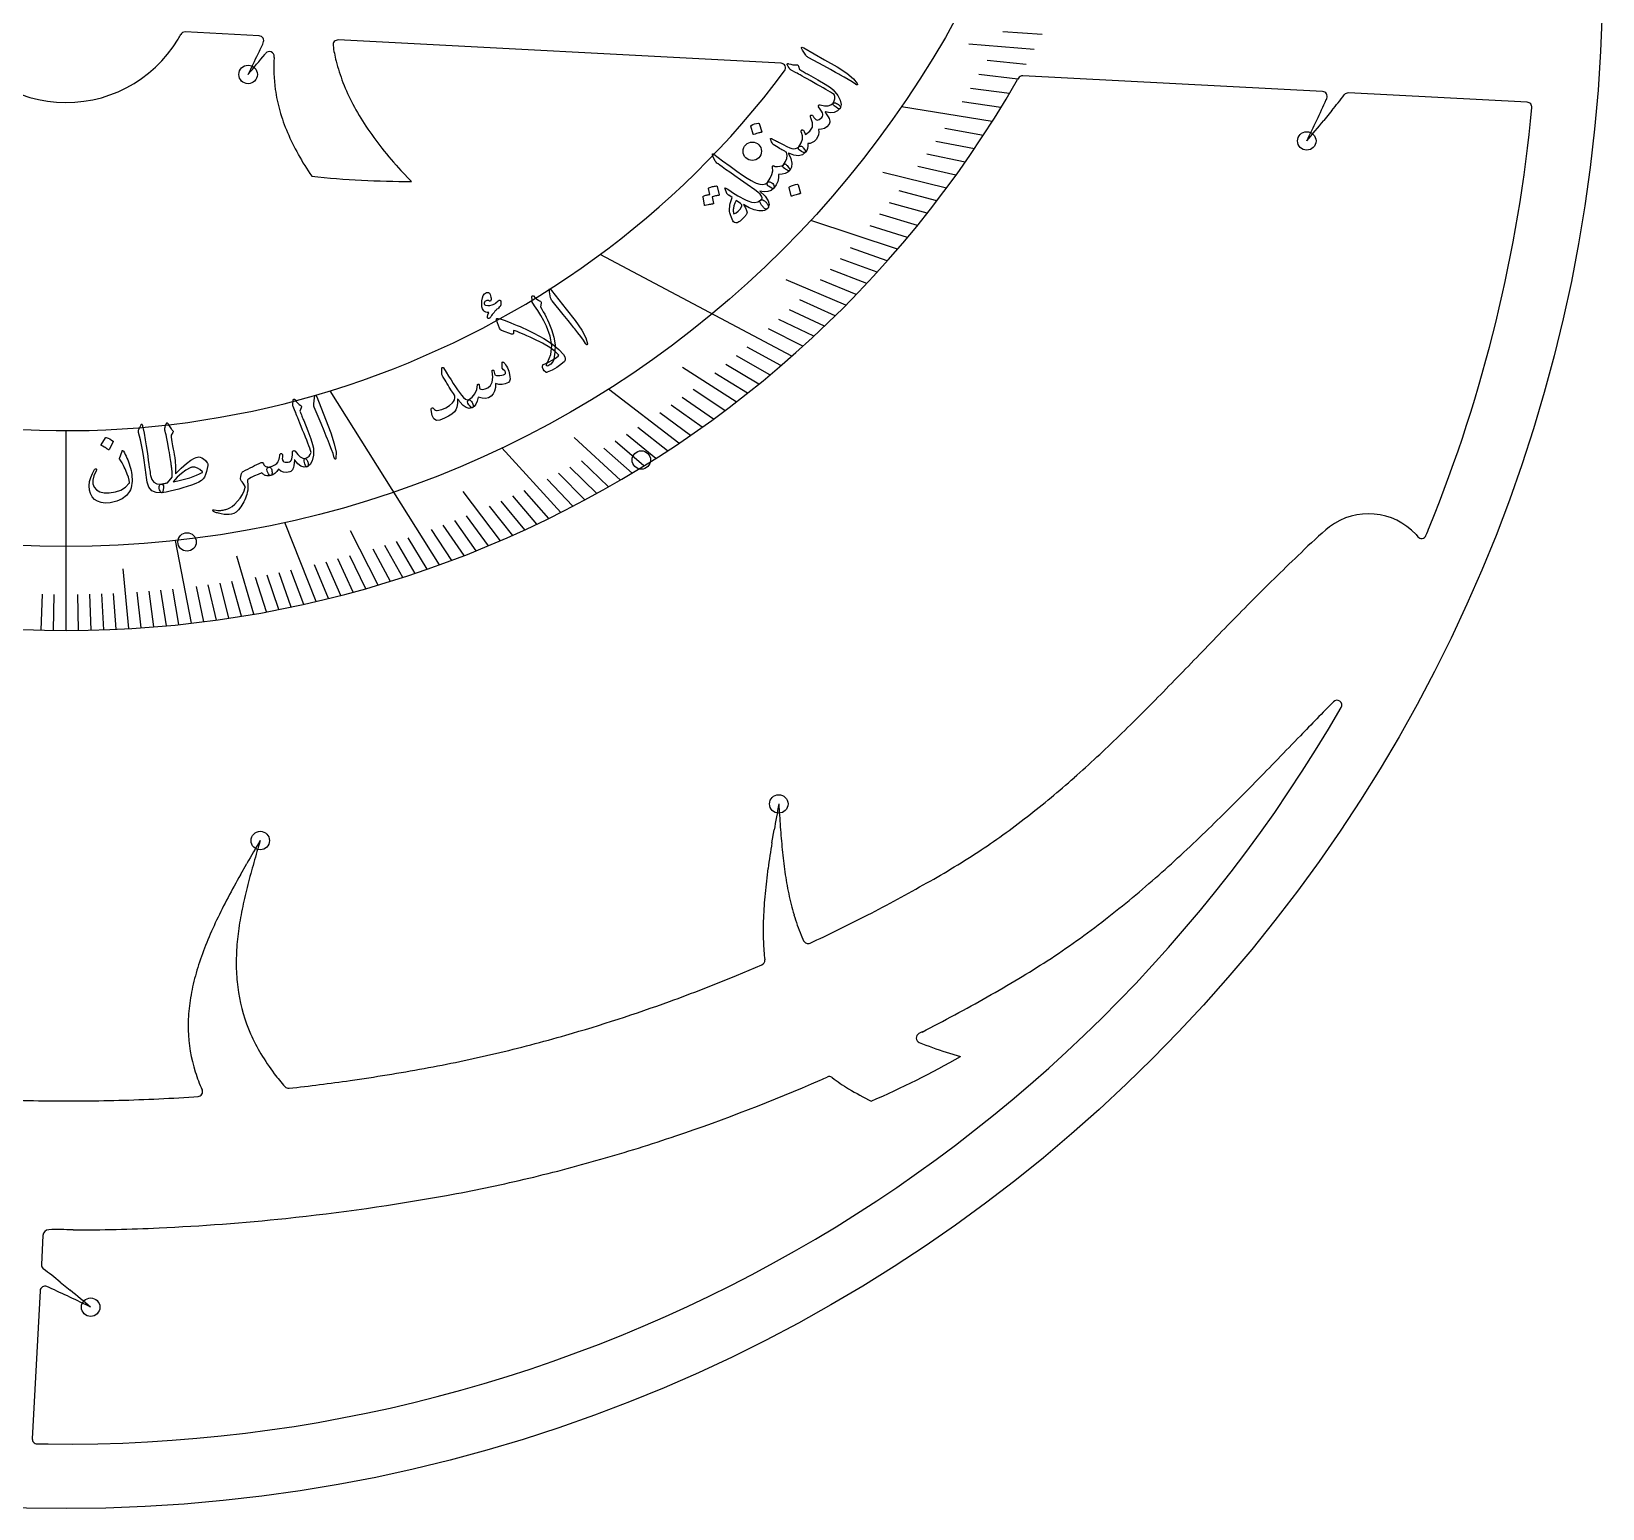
# Model space of a CAD drawing. Header units: millimetres. Extents: x -79 to 79, y -79 to 79.
# Drawn here: x -1.8 to 79.2, y -79.2 to -3.1 of the extents above; entities that cross this region are included whole.
import ezdxf

# ---------------------------------------------------------------- set-up
doc = ezdxf.new("R2010")
doc.units = ezdxf.units.MM
for name, color, linetype in [('CUT_INNER', 6, 'Continuous'), ('CUT_OUTER', 1, 'Continuous'), ('ENGRAVE', 7, 'Continuous'), ('ENGRAVE_FINE', 8, 'Continuous'), ('TEXT', 5, 'Continuous')]:
    doc.layers.add(name, color=color, linetype=linetype)

msp = doc.modelspace()

# ---------------------------------------------------------------- linework, layer by layer
at = {"layer": 'CUT_INNER'}
for points in [[(9.95, -3.295), (6.141, -3.095)], [(36.851, -4.704), (14.021, -3.508)], [(10.286, -4.196), (10.252, -4.237)], [(10.725, -4.412), (10.728, -4.38)], [(49.086, -5.483), (49.047, -5.551)], [(64.769, -6.168), (49.316, -5.358)], [(75.318, -6.72), (66.097, -6.237)], [(65.249, -7.139), (64.823, -7.662)], [(64.961, -6.574), (64.986, -6.516)], [(17.258, -10.231), (17.795, -10.799), (17.799, -10.803)], [(69.583, -29.004), (69.674, -29.112)], [(36.383, -44.887), (36.496, -44.222)], [(8.988, -46.534), (9.322, -45.947)], [(37.886, -49.639), (38.016, -49.932)], [(34.564, -51.725), (35.862, -51.175)], [(44.119, -54.637), (43.959, -54.718)], [(45.357, -55.674), (46.104, -55.904), (46.109, -55.906)], [(6.589, -57.976), (6.804, -57.96)], [(-1.194, -65.121), (-1.195, -65.133), (-1.273, -66.627)], [(-1.344, -67.977), (-1.744, -75.599)], [(-0.872, -67.813), (-0.995, -67.76)], [(-0.308, -67.524), (0.216, -67.951)]]:
    msp.add_lwpolyline(points, dxfattribs=at)
for centre, radius, start, end in [((0, 0), 6.732, 202.59988, 329.05), ((0.965, -0.563), 5.614, 328.90949, 331.70854), ((6.128, -3.345), 0.25, 87, 151.17187), ((-12.405, 6.557), 24.769, 334.21238, 335.67037), ((9.937, -3.544), 0.25, 335.6489, 87), ((14.008, -3.757), 0.25, 87, 188.50692), ((20.133, -2.952), 6.428, 187.52806, 194.77227), ((-122.595, 58.964), 146.787, 334.04271, 334.5048), ((-134.732, 115.077), 187.767, 320.13214, 320.54736), ((10.48, -4.353), 0.25, 353.94661, 140.82427), ((18.444, -4.967), 7.739, 175.88672, 188.08694), ((23.027, -2.297), 9.394, 194.13919, 201.26108), ((36.838, -4.954), 0.25, 323.26172, 87), ((0, 22.632), 56.568, 257.2647, 330.11812), ((0, 22.631), 46.271, 255.40965, 323.17375), ((49.303, -5.607), 0.25, 87, 150.29297), ((19.032, -4.88), 8.333, 188.1106, 195.89565), ((24.334, -1.784), 10.798, 201.28115, 207.81595), ((64.756, -6.417), 0.25, 336.66572, 87), ((35.819, 16.784), 37.927, 320.89291, 322.4446), ((66.084, -6.487), 0.25, 87, 142.17785), ((20.258, -4.527), 9.61, 195.91936, 202.97511), ((26.339, -0.724), 13.066, 207.82345, 213.57814), ((24.39, 11.462), 44.399, 334.51245, 336.03151), ((0.002, -0.001), 75.874, 337.852, 354.71189), ((75.305, -6.97), 0.25, 354.55078, 87), ((29.115, 1.118), 16.397, 213.57605, 218.48705), ((-68.025, 55.539), 146.787, 334.04271, 334.5048), ((-80.161, 111.652), 187.767, 320.13214, 320.54736), ((22.206, -3.699), 11.726, 202.98319, 209.09484), ((24.888, -2.211), 14.793, 209.08262, 214.23937), ((32.784, 4.031), 21.082, 218.47963, 222.57209), ((17.94, 41.061), 51.865, 264.15578, 269.84426), ((67.133, -31.249), 3.323, 42.5071, 127.14425), ((77.972, -44.225), 20.227, 129.42176, 135.04422), ((69.866, -28.952), 0.25, 219.87984, 337.32422), ((31.958, -13.122), 41.33, 337.3351, 337.99908), ((135.592, -105.999), 104.692, 133.40127, 135.28196), ((242.122, -211.469), 254.601, 135.28454, 136.0415), ((-303.693, 314.839), 503.63, 315.66927, 316.04283), ((-31.99, 49.409), 123.794, 314.17911, 315.66967), ((0, -0.001), 75.876, 269.29724, 330.02037), ((199.004, -169.626), 187.871, 135.35867, 136.10522), ((65.508, -37.79), 0.25, 329.94141, 135.48166), ((5.371, 10.964), 70.185, 311.58986, 314.17775), ((-298.723, 310.019), 503.353, 315.66289, 316.04293), ((19.13, -4.532), 49.463, 307.94954, 311.5845), ((-31.416, 48.834), 129.628, 314.15337, 315.66076), ((221.444, -76.632), 187.767, 169.64522, 170.06045), ((183.24, -33.778), 146.787, 183.55579, 184.01789), ((25.406, -12.566), 39.268, 303.35938, 307.93767), ((81.104, -40.947), 44.399, 184.02553, 185.54459), ((5.65, 10.663), 76.422, 311.53217, 314.14941), ((172.053, -139.62), 187.767, 149.65878, 150.074), ((150.797, -86.289), 146.787, 163.56935, 164.03144), ((85.011, -53.005), 49.301, 170.52301, 172.07644), ((62.72, -42.733), 25.929, 185.54069, 188.10742), ((52.362, -58.116), 44.399, 164.03909, 165.55815), ((20.363, -4.273), 48.969, 299.11012, 302.95216), ((51.913, -70.783), 49.301, 150.53657, 152.08999), ((67.032, -50.506), 31.15, 172.06984, 174.47158), ((54.787, -43.864), 17.916, 188.10378, 191.75372), ((19.296, -4.733), 55.849, 307.85608, 311.52482), ((35.871, -62.29), 31.15, 152.0834, 154.48513), ((34.475, -53.511), 25.929, 165.55425, 168.12098), ((57.721, -49.608), 21.795, 174.46331, 177.79129), ((50.49, -44.758), 13.526, 191.75346, 196.49784), ((2.944, 25.918), 83.822, 297.09816, 299.47358), ((26.633, -51.863), 17.916, 168.11733, 171.76728), ((27.427, -58.264), 21.795, 154.47686, 157.80484), ((22.289, -51.234), 13.526, 171.76702, 176.5114), ((52.055, -49.392), 16.125, 177.78313, 182.12143), ((47.993, -45.496), 10.923, 196.50516, 202.28821), ((6.82, 18.066), 75.067, 294.83785, 297.19404), ((25.488, -12.683), 45.772, 303.23772, 307.84344), ((22.177, -56.124), 16.125, 157.79669, 162.13498), ((45.846, -49.683), 9.91, 181.76681, 187.15625), ((38.245, -49.831), 0.25, 203.92684, 295.33392), ((19.691, -51.075), 10.923, 176.51871, 182.30177), ((35.765, -50.945), 0.25, 292.95901, 6.20009), ((14.577, 5.011), 66.553, 301.24997, 302.74517), ((18.679, -54.997), 12.45, 162.13035, 167.5395), ((18.19, -51.132), 9.421, 182.32028, 188.97306), ((1.543, 28.522), 86.776, 289.91875, 292.36657), ((16.338, -54.48), 10.053, 167.54352, 174.0118), ((17.462, -51.245), 8.685, 188.98462, 203.65162), ((20.006, -3.634), 56.347, 299.18565, 301.09116), ((14.873, -54.323), 8.58, 174.02969, 181.41328), ((2.665, 25.388), 83.447, 286.06904, 289.92737), ((2.946, 25.912), 90.463, 297.07379, 299.49325), ((14.059, -54.344), 7.765, 181.40502, 197.59994), ((18.111, -50.958), 9.394, 203.66583, 210.78772), ((4.271, 19.887), 77.716, 283.28389, 286.05371), ((44.07, -54.941), 0.25, 116.51414, 248.98607), ((19.316, -50.236), 10.798, 210.80779, 217.34259), ((5.46, 14.841), 72.531, 280.3212, 283.28562), ((51.659, -36.148), 20.517, 248.02281, 252.11382), ((0.112, 44.518), 102.687, 278.13457, 280.29059), ((20.682, -10.701), 51.865, 293.66886, 299.35734), ((13.604, -54.521), 7.278, 197.35765, 205.12289), ((17.796, -51.524), 8.81, 216.67924, 222.28542), ((11.465, -57.285), 0.25, 221.61868, 276.52664), ((2.478, 26.435), 84.451, 276.12854, 278.2813), ((1.6, 28.402), 93.289, 288.647, 293.5491), ((31.326, -39.72), 18.964, 293.44777, 294.64284), ((39.336, -57.185), 0.25, 54.02081, 114.1509), ((45.385, -49.19), 9.776, 232.85886, 238.9139), ((-0.048, 24.719), 82.909, 266.03994, 268.87078), ((0.157, 34.535), 92.727, 268.86392, 271.42087), ((-0.027, 42.368), 100.563, 271.41492, 273.77242), ((6.785, -57.711), 0.25, 274.32304, 23.48709), ((48.046, -44.935), 14.793, 238.5957, 243.75245), ((3.034, 24.205), 88.854, 286.01969, 288.63594), ((4.286, 19.832), 84.305, 283.24866, 286.02257), ((5.455, 14.861), 79.199, 280.29837, 283.24936), ((-0.257, 46.808), 111.652, 275.95526, 280.25146), ((0.101, 38.688), 103.527, 270.1425, 272.5949), ((-0.219, 45.837), 110.683, 272.59287, 275.98809), ((-0.878, -65.144), 0.317, 92.82486, 175.88089), ((-0.408, -82.222), 17.401, 87.47772, 91.60107), ((-1.024, -66.641), 0.25, 177, 232.17785), ((-26.073, -99.262), 40.88, 50.92954, 52.48193), ((-1.094, -67.99), 0.25, 66.66572, 177), ((-18.909, -108.384), 44.399, 64.51245, 66.03151), ((-119.099, -212.935), 187.767, 50.13214, 50.54736), ((-62.986, -200.798), 146.787, 64.04271, 64.5048), ((-1.494, -75.612), 0.25, 177, 268.76953), ((-0.448, -29.24), 46.633, 268.70862, 269.40769)]:
    msp.add_arc(centre, radius, start, end, dxfattribs=at)
at = {"layer": 'CUT_OUTER'}
msp.add_circle((0, 0), 79.2, dxfattribs=at)
at = {"layer": 'ENGRAVE'}
for points in [[(47.739, -7.715), (43.056, -6.958)], [(42.853, -14.295), (38.388, -12.805)], [(37.413, -19.797), (27.524, -14.564)], [(19.252, -30.56), (13.604, -21.595)], [(31.59, -24.294), (27.959, -21.501)], [(0, -33.936), (0, -23.64)], [(25.507, -27.859), (22.464, -24.536)], [(12.887, -32.449), (11.271, -28.381)], [(6.458, -33.566), (5.638, -29.307)]]:
    msp.add_lwpolyline(points, dxfattribs=at)
for centre, radius in [((0, 22.632), 52.244), ((9.383, -5.286), 0.475), ((35.37, -9.242), 0.475), ((63.953, -8.712), 0.475), ((29.651, -25.155), 0.475), ((6.235, -29.379), 0.475), ((36.736, -42.88), 0.475), ((10.006, -44.769), 0.475), ((1.265, -68.82), 0.475)]:
    msp.add_circle(centre, radius, dxfattribs=at)
at = {"layer": 'ENGRAVE_FINE'}
for points in [[(50.313, -3.224), (48.289, -3.095)], [(49.906, -4.002), (46.53, -3.731)], [(49.49, -4.767), (47.472, -4.573)], [(49.065, -5.521), (47.051, -5.295)], [(48.631, -6.264), (46.622, -6.005)], [(48.189, -6.995), (46.186, -6.704)], [(47.282, -8.423), (45.29, -8.068)], [(46.816, -9.12), (44.832, -8.733)], [(46.344, -9.806), (44.367, -9.387)], [(45.378, -11.143), (42.106, -10.34)], [(45.864, -10.48), (43.896, -10.03)], [(44.885, -11.796), (42.936, -11.283)], [(44.386, -12.437), (42.447, -11.893)], [(43.881, -13.067), (41.952, -12.493)], [(43.37, -13.686), (41.452, -13.081)], [(42.331, -14.892), (40.438, -14.226)], [(41.271, -16.055), (39.404, -15.329)], [(41.803, -15.479), (39.923, -14.783)], [(40.191, -17.176), (37.122, -15.865)], [(40.733, -16.621), (38.881, -15.865)], [(39.644, -17.721), (37.821, -16.906)], [(39.092, -18.255), (37.286, -17.411)], [(37.977, -19.293), (36.204, -18.392)], [(38.537, -18.779), (36.747, -17.907)], [(36.846, -20.29), (35.109, -19.334)], [(35.7, -21.248), (34.001, -20.236)], [(36.275, -20.774), (34.556, -19.79)], [(34.541, -22.166), (31.77, -20.388)], [(35.123, -21.712), (33.442, -20.673)], [(33.957, -22.611), (32.317, -21.519)], [(32.779, -23.471), (31.183, -22.328)], [(33.37, -23.046), (31.751, -21.928)], [(30.992, -24.691), (29.463, -23.473)], [(32.186, -23.887), (30.611, -22.718)], [(28.575, -26.188), (26.185, -23.998)], [(29.788, -25.458), (28.307, -24.192)], [(30.391, -25.079), (28.886, -23.837)], [(29.183, -25.828), (27.726, -24.538)], [(26.74, -27.217), (25.385, -25.838)], [(27.354, -26.883), (25.972, -25.526)], [(27.965, -26.54), (26.558, -25.205)], [(24.888, -28.167), (23.614, -26.725)], [(26.124, -27.543), (24.796, -26.142)], [(22.396, -29.314), (20.46, -26.779)], [(23.645, -28.757), (22.427, -27.276)], [(24.267, -28.466), (23.021, -27.004)], [(21.142, -29.837), (20.04, -28.281)], [(21.77, -29.579), (20.638, -28.041)], [(23.021, -29.04), (21.831, -27.539)], [(16.08, -31.603), (14.654, -28.801)], [(19.883, -30.327), (18.84, -28.737)], [(20.513, -30.086), (19.441, -28.513)], [(16.716, -31.41), (15.829, -29.743)], [(17.351, -31.209), (16.433, -29.557)], [(17.986, -31.001), (17.036, -29.363)], [(18.619, -30.784), (17.638, -29.162)], [(3.231, -33.844), (2.937, -30.767)], [(9.678, -33.102), (8.805, -30.117)], [(13.527, -32.295), (12.802, -30.564)], [(14.166, -32.134), (13.408, -30.415)], [(14.805, -31.965), (14.014, -30.258)], [(15.443, -31.788), (14.62, -30.094)], [(8.391, -33.31), (7.936, -31.504)], [(9.035, -33.21), (8.546, -31.412)], [(10.321, -32.987), (9.763, -31.205)], [(10.963, -32.864), (10.372, -31.091)], [(11.605, -32.733), (10.98, -30.97)], [(12.246, -32.595), (11.588, -30.842)], [(-1.292, -33.921), (-1.222, -32.069)], [(-0.646, -33.932), (-0.611, -32.08)], [(0.646, -33.932), (0.611, -32.08)], [(1.292, -33.921), (1.222, -32.069)], [(1.939, -33.903), (1.833, -32.052)], [(2.585, -33.877), (2.444, -32.028)], [(3.877, -33.803), (3.665, -31.96)], [(4.522, -33.755), (4.276, -31.916)], [(5.168, -33.7), (4.886, -31.864)], [(5.813, -33.637), (5.497, -31.806)], [(7.103, -33.489), (6.717, -31.669)], [(7.747, -33.403), (7.327, -31.59)]]:
    msp.add_lwpolyline(points, dxfattribs=at)
at = {"layer": 'TEXT'}
for points in [[(37.957, -4.027), (37.907, -3.937), (37.902, -3.889), (37.94, -3.882), (38.022, -3.916), (39.087, -4.524), (39.74, -4.895), (40.241, -5.224), (40.588, -5.51), (40.779, -5.755), (40.789, -5.782), (40.792, -5.802), (40.786, -5.814), (40.772, -5.818), (40.755, -5.817), (40.735, -5.811), (40.714, -5.801), (40.691, -5.786), (40.514, -5.662), (40.32, -5.54), (40.111, -5.417), (39.884, -5.296), (39.826, -5.263), (39.667, -5.176), (39.409, -5.034), (39.05, -4.837), (38.252, -4.404), (38.212, -4.378), (38.177, -4.351), (38.148, -4.321), (38.125, -4.29)], [(37.31, -5.009), (37.264, -4.935), (37.226, -4.877), (37.199, -4.834), (37.18, -4.807), (37.169, -4.789), (37.164, -4.772), (37.165, -4.757), (37.172, -4.743), (37.185, -4.731), (37.201, -4.724), (37.22, -4.724), (37.243, -4.73), (37.352, -4.762), (37.458, -4.781), (37.559, -4.787), (37.657, -4.781), (37.686, -4.781), (37.711, -4.793), (37.731, -4.816), (37.746, -4.852), (37.809, -5.028), (37.869, -5.063), (37.928, -5.097), (37.986, -5.131), (38.044, -5.163), (38.1, -5.195), (38.155, -5.227), (38.209, -5.257), (38.262, -5.287), (38.753, -5.562), (39.131, -5.785), (39.395, -5.958), (39.545, -6.081), (39.772, -6.364), (39.908, -6.616), (39.952, -6.839), (39.903, -7.032), (39.9, -7.036), (39.897, -7.04), (39.894, -7.044), (39.891, -7.048), (39.851, -7.055), (39.788, -7.032), (39.702, -6.979), (39.594, -6.896), (39.557, -6.862), (39.536, -6.829), (39.531, -6.796), (39.544, -6.764), (39.599, -6.646), (39.626, -6.534), (39.622, -6.426), (39.59, -6.324), (39.503, -6.266), (39.403, -6.202), (39.289, -6.132), (39.161, -6.057), (39.021, -5.976), (38.869, -5.889), (38.705, -5.797), (38.528, -5.699), (38.356, -5.601), (38.201, -5.514), (38.063, -5.436), (37.942, -5.369), (37.839, -5.312), (37.753, -5.264), (37.685, -5.226), (37.636, -5.197), (37.379, -5.066), (37.356, -5.051), (37.336, -5.036), (37.321, -5.022), (37.31, -5.009)], [(37.906, -8.284), (37.894, -8.254), (37.888, -8.228), (37.888, -8.204), (37.892, -8.182), (37.901, -8.165), (37.914, -8.152), (37.932, -8.145), (37.955, -8.144), (37.979, -8.149), (38.002, -8.164), (38.022, -8.187), (38.041, -8.22), (38.048, -8.239), (38.057, -8.258), (38.066, -8.277), (38.075, -8.296), (38.085, -8.316), (38.094, -8.336), (38.102, -8.357), (38.11, -8.379), (38.342, -8.206), (38.466, -8.003), (38.48, -7.774), (38.385, -7.517), (38.373, -7.488), (38.366, -7.463), (38.364, -7.44), (38.366, -7.42), (38.375, -7.402), (38.387, -7.389), (38.404, -7.381), (38.425, -7.377), (38.447, -7.38), (38.468, -7.391), (38.488, -7.409), (38.506, -7.435), (38.549, -7.5), (38.587, -7.552), (38.622, -7.589), (38.652, -7.612), (38.706, -7.632), (38.763, -7.63), (38.824, -7.607), (38.888, -7.561), (38.947, -7.502), (38.986, -7.443), (39.007, -7.383), (39.008, -7.324), (38.989, -7.255), (38.945, -7.171), (38.877, -7.069), (38.785, -6.951), (38.775, -6.936), (38.772, -6.919), (38.777, -6.9), (38.79, -6.88), (38.807, -6.861), (38.825, -6.85), (38.844, -6.846), (38.864, -6.848), (39.086, -6.894), (39.273, -6.894), (39.427, -6.85), (39.547, -6.76), (39.574, -6.744), (39.611, -6.74), (39.656, -6.751), (39.71, -6.774), (39.765, -6.804), (39.812, -6.836), (39.849, -6.87), (39.879, -6.906), (39.902, -6.944), (39.915, -6.977), (39.916, -7.005), (39.906, -7.027), (39.766, -7.165), (39.592, -7.242), (39.386, -7.259), (39.148, -7.215), (39.136, -7.213), (39.129, -7.215), (39.128, -7.223), (39.133, -7.235), (39.217, -7.358), (39.282, -7.464), (39.329, -7.552), (39.356, -7.623), (39.367, -7.685), (39.366, -7.744), (39.352, -7.798), (39.326, -7.849), (39.214, -7.976), (39.086, -8.063), (38.942, -8.108), (38.784, -8.113), (38.798, -8.257), (38.781, -8.393), (38.735, -8.519), (38.659, -8.636), (38.566, -8.732), (38.464, -8.799), (38.354, -8.838), (38.236, -8.847), (38.238, -8.978), (38.219, -9.097), (38.178, -9.202), (38.117, -9.294), (38.073, -9.314), (38.003, -9.3), (37.908, -9.252), (37.787, -9.169), (37.756, -9.136), (37.744, -9.098), (37.749, -9.055), (37.773, -9.007), (37.891, -8.81), (37.953, -8.623), (37.957, -8.448), (37.906, -8.284)], [(35.289, -7.952), (35.288, -7.943), (35.29, -7.934), (35.297, -7.925), (35.306, -7.916), (35.396, -7.872), (35.49, -7.837), (35.586, -7.811), (35.686, -7.795), (35.698, -7.796), (35.708, -7.8), (35.715, -7.807), (35.719, -7.817), (35.86, -8.236), (35.861, -8.248), (35.855, -8.257), (35.843, -8.264), (35.824, -8.269), (35.808, -8.273), (35.783, -8.279), (35.748, -8.288), (35.705, -8.3), (35.653, -8.315), (35.591, -8.333), (35.519, -8.355), (35.438, -8.38), (35.426, -8.382), (35.417, -8.381), (35.411, -8.376), (35.409, -8.367)], [(36.443, -8.894), (36.427, -8.878), (36.409, -8.851), (36.389, -8.812), (36.366, -8.762), (36.346, -8.712), (36.331, -8.672), (36.319, -8.64), (36.312, -8.618), (36.315, -8.591), (36.33, -8.579), (36.356, -8.582), (36.395, -8.599), (36.419, -8.613), (36.449, -8.629), (36.483, -8.647), (36.523, -8.667), (36.567, -8.69), (36.615, -8.716), (36.667, -8.745), (36.722, -8.776), (36.958, -8.901), (37.15, -8.996), (37.298, -9.062), (37.401, -9.1), (37.507, -9.115), (37.605, -9.105), (37.693, -9.068), (37.773, -9.007), (37.796, -8.989), (37.821, -8.977), (37.848, -8.973), (37.877, -8.975), (37.91, -8.985), (37.942, -9.003), (37.971, -9.029), (37.998, -9.063), (38.064, -9.148), (38.105, -9.215), (38.123, -9.264), (38.117, -9.294), (37.954, -9.421), (37.755, -9.471), (37.518, -9.445), (37.246, -9.343), (37.236, -9.34), (37.23, -9.341), (37.229, -9.345), (37.233, -9.351), (37.354, -9.615), (37.407, -9.851), (37.392, -10.057), (37.31, -10.234), (37.294, -10.249), (37.275, -10.255), (37.25, -10.254), (37.221, -10.244), (37.184, -10.225), (37.139, -10.2), (37.085, -10.168), (37.023, -10.13), (36.969, -10.085), (36.943, -10.038), (36.944, -9.989), (36.974, -9.938), (37.083, -9.776), (37.145, -9.615), (37.16, -9.455), (37.13, -9.296), (37.118, -9.284), (37.09, -9.265), (37.044, -9.24), (36.981, -9.208), (36.943, -9.188), (36.896, -9.162), (36.84, -9.131), (36.777, -9.094), (36.706, -9.051), (36.626, -9.004), (36.539, -8.951), (36.443, -8.894)], [(35.829, -11.993), (35.785, -11.915), (35.762, -11.851), (35.762, -11.801), (35.785, -11.767), (35.826, -11.729), (35.855, -11.695), (35.871, -11.664), (35.875, -11.636), (35.847, -11.554), (35.774, -11.459), (35.657, -11.352), (35.496, -11.232), (35.109, -10.964), (34.766, -10.723), (34.466, -10.512), (34.209, -10.329), (33.994, -10.176), (33.822, -10.052), (33.691, -9.958), (33.603, -9.895), (33.547, -9.85), (33.502, -9.811), (33.47, -9.776), (33.449, -9.746), (33.335, -9.491), (33.32, -9.421), (33.324, -9.382), (33.347, -9.375), (33.389, -9.399), (33.83, -9.728), (34.223, -10.016), (34.568, -10.262), (34.865, -10.468), (35.114, -10.633), (35.313, -10.758), (35.464, -10.844), (35.565, -10.891), (35.756, -10.943), (35.918, -10.953), (36.05, -10.92), (36.154, -10.845), (36.187, -10.822), (36.228, -10.814), (36.278, -10.823), (36.335, -10.847), (36.382, -10.877), (36.422, -10.912), (36.456, -10.955), (36.482, -11.004), (36.498, -11.051), (36.504, -11.091), (36.499, -11.124), (36.483, -11.149), (36.342, -11.262), (36.175, -11.323), (35.981, -11.333), (35.763, -11.292), (36.026, -11.558), (36.186, -11.79), (36.243, -11.987), (36.197, -12.149), (36.174, -12.18), (36.15, -12.203), (36.124, -12.217), (36.098, -12.224), (36.065, -12.223), (36.032, -12.212), (35.997, -12.19), (35.962, -12.157), (35.944, -12.136), (35.926, -12.115), (35.909, -12.095), (35.892, -12.075), (35.875, -12.055), (35.859, -12.034), (35.844, -12.014), (35.829, -11.993)], [(36.974, -9.938), (37.009, -9.916), (37.039, -9.903), (37.062, -9.898), (37.078, -9.902), (37.097, -9.914), (37.118, -9.931), (37.142, -9.953), (37.168, -9.981), (37.245, -10.075), (37.294, -10.148), (37.316, -10.201), (37.31, -10.234), (37.205, -10.324), (37.071, -10.389), (36.91, -10.428), (36.719, -10.44), (36.723, -10.618), (36.684, -10.797), (36.603, -10.975), (36.48, -11.153), (36.461, -11.167), (36.438, -11.171), (36.411, -11.166), (36.38, -11.151), (36.199, -11.038), (36.179, -11.025), (36.162, -11.007), (36.148, -10.982), (36.136, -10.952), (36.131, -10.925), (36.132, -10.898), (36.138, -10.873), (36.151, -10.849), (36.295, -10.636), (36.386, -10.437), (36.424, -10.251), (36.408, -10.079), (36.404, -10.057), (36.406, -10.037), (36.413, -10.018), (36.425, -10), (36.44, -9.987), (36.456, -9.982), (36.472, -9.986), (36.488, -9.996), (36.503, -10.008), (36.516, -10.018), (36.528, -10.025), (36.539, -10.029), (36.671, -10.033), (36.787, -10.019), (36.888, -9.987), (36.974, -9.938)], [(33.115, -11.163), (33.115, -11.155), (33.118, -11.146), (33.125, -11.138), (33.135, -11.129), (33.182, -11.109), (33.229, -11.091), (33.276, -11.075), (33.324, -11.062), (33.372, -11.051), (33.422, -11.043), (33.472, -11.037), (33.523, -11.033), (33.536, -11.035), (33.546, -11.04), (33.554, -11.049), (33.559, -11.061), (33.659, -11.495), (33.658, -11.503), (33.651, -11.509), (33.639, -11.515), (33.62, -11.519), (33.606, -11.52), (33.585, -11.523), (33.557, -11.528), (33.521, -11.536), (33.478, -11.546), (33.426, -11.558), (33.367, -11.572), (33.3, -11.589), (33.371, -11.929), (33.371, -11.942), (33.364, -11.951), (33.351, -11.957), (33.332, -11.96), (33.315, -11.962), (33.289, -11.966), (33.254, -11.973), (33.209, -11.981), (33.155, -11.991), (33.091, -12.004), (33.017, -12.02), (32.933, -12.038), (32.922, -12.038), (32.915, -12.035), (32.91, -12.029), (32.909, -12.02), (32.83, -11.592), (32.83, -11.583), (32.834, -11.575), (32.84, -11.566), (32.851, -11.558), (32.89, -11.54), (32.929, -11.524), (32.969, -11.51), (33.009, -11.499), (33.05, -11.49), (33.091, -11.483), (33.133, -11.477), (33.175, -11.474)], [(35.136, -11.798), (35.326, -11.863), (35.497, -11.879), (35.65, -11.847), (35.785, -11.767), (35.823, -11.746), (35.867, -11.742), (35.917, -11.755), (35.973, -11.786), (36, -11.805), (36.026, -11.826), (36.052, -11.848), (36.077, -11.871), (36.102, -11.896), (36.124, -11.923), (36.145, -11.952), (36.164, -11.983), (36.192, -12.036), (36.208, -12.081), (36.211, -12.118), (36.201, -12.146), (36.142, -12.207), (36.074, -12.256), (35.997, -12.292), (35.912, -12.315), (35.706, -12.318), (35.471, -12.265), (35.21, -12.158), (34.921, -11.995), (35.021, -12.163), (35.08, -12.302), (35.098, -12.411), (35.075, -12.49), (35.052, -12.523), (35.026, -12.556), (34.999, -12.589), (34.968, -12.624), (34.935, -12.659), (34.899, -12.696), (34.861, -12.733), (34.819, -12.772), (34.739, -12.84), (34.674, -12.889), (34.624, -12.918), (34.588, -12.928), (34.514, -12.926), (34.453, -12.91), (34.406, -12.878), (34.374, -12.83), (34.297, -12.659), (34.241, -12.522), (34.207, -12.419), (34.195, -12.351), (34.193, -12.273), (34.196, -12.192), (34.205, -12.108), (34.219, -12.02), (34.238, -11.929), (34.262, -11.834), (34.291, -11.736), (34.325, -11.634), (34.163, -11.514), (34.144, -11.499), (34.127, -11.484), (34.111, -11.471), (34.097, -11.459), (34.086, -11.448), (34.076, -11.437), (34.069, -11.426), (34.064, -11.415), (33.968, -11.181), (33.959, -11.145), (33.975, -11.131), (34.014, -11.14), (34.076, -11.171), (34.217, -11.271), (34.356, -11.365), (34.493, -11.452), (34.628, -11.533), (34.76, -11.608), (34.888, -11.677), (35.014, -11.74), (35.136, -11.798)], [(37.274, -11.112), (37.273, -11.103), (37.277, -11.094), (37.284, -11.085), (37.294, -11.075), (37.39, -11.027), (37.489, -10.989), (37.59, -10.961), (37.694, -10.943), (37.706, -10.944), (37.716, -10.948), (37.723, -10.955), (37.727, -10.966), (37.847, -11.399), (37.847, -11.412), (37.841, -11.422), (37.828, -11.43), (37.808, -11.435), (37.791, -11.439), (37.764, -11.446), (37.729, -11.456), (37.683, -11.469), (37.628, -11.485), (37.563, -11.505), (37.488, -11.529), (37.402, -11.556), (37.389, -11.559), (37.38, -11.557), (37.375, -11.553), (37.373, -11.544)], [(34.543, -11.782), (34.526, -11.814), (34.508, -11.848), (34.49, -11.885), (34.473, -11.922), (34.456, -11.963), (34.441, -12.005), (34.427, -12.051), (34.416, -12.099), (34.405, -12.146), (34.397, -12.193), (34.392, -12.239), (34.389, -12.286), (34.391, -12.331), (34.396, -12.376), (34.404, -12.419), (34.416, -12.462), (34.533, -12.419), (34.642, -12.339), (34.74, -12.224), (34.829, -12.073), (34.834, -12.042), (34.826, -12.007), (34.804, -11.97), (34.769, -11.929)], [(22.377, -17.244), (22.33, -17.285), (22.286, -17.322), (22.246, -17.357), (22.209, -17.389), (22.176, -17.419), (22.148, -17.446), (22.123, -17.471), (22.104, -17.493), (22.084, -17.517), (22.061, -17.546), (22.033, -17.58), (22.002, -17.62), (21.967, -17.665), (21.929, -17.716), (21.887, -17.772), (21.841, -17.835), (21.821, -17.857), (21.8, -17.869), (21.777, -17.869), (21.753, -17.86), (21.722, -17.821), (21.719, -17.758), (21.744, -17.67), (21.798, -17.558), (21.708, -17.554), (21.633, -17.537), (21.572, -17.508), (21.527, -17.467), (21.471, -17.372), (21.437, -17.256), (21.424, -17.118), (21.431, -16.958), (21.458, -16.803), (21.506, -16.681), (21.573, -16.59), (21.662, -16.531), (21.721, -16.516), (21.773, -16.526), (21.817, -16.56), (21.852, -16.619), (21.879, -16.689), (21.897, -16.756), (21.906, -16.822), (21.906, -16.886), (21.897, -16.935), (21.88, -16.964), (21.855, -16.972), (21.821, -16.961), (21.777, -16.939), (21.735, -16.93), (21.694, -16.931), (21.654, -16.944), (21.616, -16.965), (21.587, -16.992), (21.567, -17.026), (21.557, -17.065), (21.556, -17.107), (21.567, -17.139), (21.589, -17.163), (21.623, -17.177), (21.731, -17.196), (21.846, -17.19), (21.97, -17.159), (22.1, -17.102), (22.111, -17.096), (22.122, -17.088), (22.134, -17.078), (22.147, -17.067), (22.161, -17.055), (22.176, -17.042), (22.192, -17.028), (22.209, -17.013), (22.228, -16.997), (22.245, -16.982), (22.261, -16.968), (22.274, -16.957), (22.286, -16.946), (22.296, -16.938), (22.306, -16.93), (22.315, -16.925), (22.332, -16.918), (22.349, -16.916), (22.365, -16.919), (22.38, -16.928), (22.392, -16.938), (22.401, -16.949), (22.408, -16.961), (22.411, -16.973), (22.416, -17.074), (22.412, -17.153), (22.399, -17.21), (22.377, -17.244)], [(25.133, -19.958), (25.098, -20.055), (25.047, -20.139), (24.982, -20.212), (24.901, -20.272), (24.849, -20.299), (24.809, -20.311), (24.78, -20.31), (24.762, -20.295), (24.754, -20.267), (24.759, -20.23), (24.777, -20.185), (24.807, -20.131), (24.984, -19.714), (25.034, -19.262), (24.958, -18.775), (24.757, -18.255), (24.618, -17.982), (24.468, -17.715), (24.308, -17.456), (24.137, -17.204), (24.087, -17.131), (24.052, -17.07), (24.03, -17.023), (24.023, -16.988), (24.02, -16.937), (24.018, -16.891), (24.016, -16.852), (24.014, -16.818), (24.012, -16.79), (24.01, -16.768), (24.01, -16.751), (24.009, -16.739), (24.013, -16.722), (24.018, -16.709), (24.026, -16.699), (24.037, -16.693), (24.052, -16.691), (24.066, -16.692), (24.078, -16.696), (24.087, -16.703), (24.186, -16.797), (24.272, -16.869), (24.344, -16.919), (24.404, -16.948), (24.447, -16.967), (24.475, -16.994), (24.488, -17.029), (24.486, -17.072), (24.448, -17.265), (24.524, -17.385), (24.599, -17.512), (24.672, -17.647), (24.743, -17.788), (24.813, -17.938), (24.882, -18.094), (24.95, -18.258), (25.017, -18.429), (25.141, -18.833), (25.202, -19.222), (25.199, -19.597), (25.133, -19.958)], [(24.921, -16.488), (24.91, -16.386), (24.923, -16.339), (24.961, -16.347), (25.023, -16.411), (25.776, -17.378), (26.239, -17.971), (26.576, -18.465), (26.788, -18.862), (26.871, -19.162), (26.87, -19.191), (26.864, -19.21), (26.855, -19.219), (26.84, -19.217), (26.825, -19.209), (26.809, -19.197), (26.793, -19.179), (26.777, -19.156), (26.661, -18.975), (26.529, -18.788), (26.382, -18.595), (26.219, -18.396), (26.178, -18.343), (26.064, -18.202), (25.88, -17.972), (25.623, -17.653), (25.05, -16.949), (25.023, -16.91), (25.001, -16.871), (24.985, -16.833), (24.976, -16.795)], [(24.603, -20.232), (24.761, -20.158), (24.902, -20.088), (25.026, -20.022), (25.134, -19.96), (25.225, -19.902), (25.301, -19.848), (25.361, -19.799), (25.405, -19.755), (25.213, -19.557), (24.93, -19.351), (24.555, -19.136), (24.093, -18.91), (23.917, -18.829), (23.756, -18.755), (23.607, -18.69), (23.472, -18.631), (23.35, -18.581), (23.242, -18.539), (23.147, -18.506), (23.065, -18.481), (23.065, -18.629), (23.046, -18.658), (23.021, -18.674), (22.991, -18.677), (22.954, -18.668), (22.486, -18.505), (22.438, -18.481), (22.398, -18.449), (22.367, -18.41), (22.343, -18.362), (22.193, -17.95), (22.184, -17.92), (22.182, -17.897), (22.186, -17.879), (22.197, -17.868), (22.274, -17.863), (22.421, -17.897), (22.637, -17.972), (22.925, -18.085), (23.086, -18.151), (23.243, -18.216), (23.397, -18.282), (23.547, -18.348), (23.692, -18.414), (23.834, -18.48), (23.973, -18.546), (24.107, -18.613), (24.632, -18.898), (25.064, -19.177), (25.4, -19.452), (25.64, -19.724), (25.702, -19.833), (25.729, -19.928), (25.723, -20.009), (25.682, -20.077), (25.497, -20.242), (25.289, -20.389), (25.057, -20.518), (24.801, -20.629), (24.777, -20.638), (24.756, -20.642), (24.738, -20.64), (24.722, -20.634), (24.643, -20.561), (24.59, -20.481), (24.564, -20.396), (24.564, -20.306), (24.569, -20.276), (24.577, -20.253), (24.589, -20.239), (24.603, -20.232)], [(22.48, -20.119), (22.486, -20.108), (22.499, -20.104), (22.517, -20.108), (22.542, -20.12), (22.576, -20.146), (22.613, -20.188), (22.653, -20.245), (22.698, -20.32), (22.745, -20.406), (22.785, -20.493), (22.818, -20.582), (22.844, -20.671), (22.877, -20.853), (22.881, -20.995), (22.856, -21.095), (22.802, -21.154), (22.64, -21.227), (22.473, -21.261), (22.302, -21.257), (22.127, -21.215), (22.126, -21.421), (22.09, -21.6), (22.019, -21.75), (21.914, -21.872), (21.781, -21.953), (21.622, -21.987), (21.44, -21.974), (21.233, -21.914), (21.186, -22.117), (21.12, -22.278), (21.036, -22.394), (20.934, -22.467), (20.906, -22.465), (20.868, -22.438), (20.819, -22.385), (20.76, -22.307), (20.713, -22.224), (20.695, -22.155), (20.706, -22.101), (20.746, -22.061), (20.934, -21.916), (21.074, -21.737), (21.166, -21.527), (21.209, -21.285), (21.211, -21.271), (21.215, -21.261), (21.221, -21.253), (21.229, -21.247), (21.241, -21.243), (21.252, -21.242), (21.263, -21.243), (21.274, -21.248), (21.29, -21.27), (21.3, -21.315), (21.304, -21.385), (21.302, -21.478), (21.38, -21.511), (21.478, -21.516), (21.596, -21.491), (21.734, -21.438), (21.882, -21.322), (21.97, -21.139), (21.997, -20.889), (21.963, -20.572), (21.962, -20.555), (21.963, -20.543), (21.967, -20.533), (21.974, -20.527), (21.987, -20.522), (22, -20.52), (22.011, -20.521), (22.023, -20.525), (22.034, -20.533), (22.043, -20.542), (22.05, -20.553), (22.054, -20.564), (22.105, -20.773), (22.18, -20.793), (22.264, -20.802), (22.354, -20.799), (22.453, -20.785), (22.544, -20.762), (22.608, -20.734), (22.645, -20.701), (22.654, -20.664), (22.641, -20.621), (22.608, -20.567), (22.554, -20.503), (22.48, -20.428), (22.472, -20.401), (22.469, -20.34), (22.472, -20.246), (22.48, -20.119)], [(20.746, -22.061), (20.786, -22.061), (20.824, -22.074), (20.859, -22.099), (20.892, -22.136), (20.925, -22.185), (20.951, -22.235), (20.969, -22.285), (20.98, -22.336), (20.983, -22.383), (20.976, -22.421), (20.96, -22.449), (20.934, -22.467), (20.779, -22.494), (20.622, -22.451), (20.462, -22.34), (20.3, -22.161), (20.275, -22.129), (20.253, -22.101), (20.235, -22.077), (20.22, -22.058), (20.208, -22.043), (20.2, -22.032), (20.195, -22.026), (20.193, -22.023), (20.18, -22.013), (20.172, -22.013), (20.168, -22.022), (20.168, -22.04), (20.169, -22.25), (20.143, -22.426), (20.09, -22.568), (20.012, -22.677), (19.878, -22.793), (19.709, -22.902), (19.506, -23.003), (19.267, -23.097), (19.088, -23.115), (18.954, -23.034), (18.863, -22.855), (18.815, -22.578), (18.815, -22.543), (18.822, -22.513), (18.834, -22.491), (18.853, -22.476), (18.875, -22.469), (18.898, -22.472), (18.92, -22.485), (18.943, -22.509), (18.991, -22.558), (19.039, -22.591), (19.085, -22.608), (19.131, -22.608), (19.364, -22.548), (19.572, -22.462), (19.757, -22.35), (19.916, -22.213), (19.977, -22.136), (20.018, -22.051), (20.037, -21.957), (20.035, -21.854), (20.014, -21.815), (19.96, -21.725), (19.873, -21.586), (19.753, -21.397), (19.69, -21.295), (19.633, -21.203), (19.582, -21.121), (19.538, -21.048), (19.5, -20.986), (19.469, -20.935), (19.444, -20.895), (19.425, -20.867), (19.399, -20.822), (19.382, -20.78), (19.372, -20.741), (19.369, -20.706), (19.369, -20.661), (19.37, -20.619), (19.37, -20.58), (19.371, -20.544), (19.371, -20.512), (19.371, -20.482), (19.37, -20.456), (19.369, -20.433), (19.369, -20.414), (19.374, -20.399), (19.384, -20.389), (19.398, -20.382), (19.416, -20.381), (19.433, -20.385), (19.447, -20.395), (19.458, -20.409), (19.59, -20.629), (19.718, -20.837), (19.841, -21.031), (19.959, -21.213), (20.073, -21.383), (20.182, -21.54), (20.286, -21.684), (20.384, -21.816), (20.485, -21.935), (20.579, -22.015), (20.666, -22.057), (20.746, -22.061)], [(12.799, -21.951), (12.816, -21.85), (12.842, -21.808), (12.876, -21.827), (12.919, -21.906), (13.366, -23.047), (13.641, -23.747), (13.825, -24.317), (13.915, -24.757), (13.91, -25.068), (13.9, -25.096), (13.89, -25.113), (13.878, -25.118), (13.864, -25.112), (13.852, -25.101), (13.841, -25.084), (13.83, -25.063), (13.821, -25.036), (13.761, -24.829), (13.688, -24.612), (13.601, -24.385), (13.502, -24.149), (13.477, -24.086), (13.409, -23.919), (13.296, -23.646), (13.141, -23.267), (12.792, -22.429), (12.776, -22.384), (12.767, -22.341), (12.762, -22.3), (12.764, -22.261)], [(11.678, -22.309), (11.689, -22.222), (11.696, -22.153), (11.701, -22.103), (11.704, -22.07), (11.707, -22.049), (11.714, -22.033), (11.724, -22.022), (11.738, -22.015), (11.756, -22.014), (11.772, -22.019), (11.787, -22.031), (11.801, -22.05), (11.866, -22.143), (11.937, -22.224), (12.012, -22.293), (12.092, -22.349), (12.115, -22.367), (12.127, -22.392), (12.127, -22.423), (12.117, -22.461), (12.055, -22.637), (12.08, -22.702), (12.104, -22.766), (12.128, -22.828), (12.152, -22.89), (12.176, -22.95), (12.199, -23.009), (12.222, -23.066), (12.245, -23.123), (12.454, -23.645), (12.608, -24.057), (12.705, -24.357), (12.744, -24.546), (12.744, -24.909), (12.691, -25.191), (12.585, -25.392), (12.427, -25.512), (12.422, -25.513), (12.417, -25.514), (12.412, -25.515), (12.407, -25.517), (12.371, -25.497), (12.336, -25.44), (12.303, -25.345), (12.271, -25.212), (12.263, -25.162), (12.268, -25.123), (12.285, -25.095), (12.315, -25.077), (12.432, -25.021), (12.523, -24.95), (12.588, -24.864), (12.627, -24.764), (12.596, -24.664), (12.558, -24.551), (12.513, -24.426), (12.461, -24.287), (12.403, -24.136), (12.339, -23.973), (12.269, -23.798), (12.193, -23.611), (12.12, -23.426), (12.055, -23.261), (11.996, -23.114), (11.944, -22.986), (11.899, -22.877), (11.863, -22.786), (11.834, -22.713), (11.814, -22.66), (11.696, -22.397), (11.688, -22.37), (11.682, -22.346), (11.679, -22.326), (11.678, -22.309)], [(3.868, -23.34), (3.876, -23.324), (3.883, -23.314), (3.891, -23.308), (3.898, -23.307), (3.91, -23.313), (3.921, -23.332), (3.933, -23.363), (3.944, -23.408), (4.015, -23.776), (4.077, -24.116), (4.13, -24.428), (4.173, -24.714), (4.206, -24.958), (4.237, -25.177), (4.264, -25.371), (4.288, -25.539), (4.309, -25.682), (4.325, -25.799), (4.339, -25.892), (4.348, -25.959), (4.41, -26.156), (4.521, -26.296), (4.682, -26.376), (4.892, -26.398), (4.951, -26.407), (4.991, -26.438), (5.013, -26.491), (5.016, -26.565), (5.004, -26.685), (4.987, -26.771), (4.964, -26.824), (4.937, -26.844), (4.641, -26.834), (4.415, -26.74), (4.261, -26.563), (4.177, -26.304), (4.157, -26.178), (4.138, -26.051), (4.119, -25.925), (4.102, -25.797), (4.085, -25.67), (4.068, -25.542), (4.052, -25.414), (4.036, -25.286), (4.006, -25.041), (3.975, -24.82), (3.942, -24.625), (3.908, -24.454), (3.871, -24.29), (3.83, -24.116), (3.784, -23.931), (3.734, -23.736), (3.727, -23.701), (3.725, -23.668), (3.729, -23.638), (3.738, -23.611)], [(5.173, -23.272), (5.183, -23.258), (5.191, -23.248), (5.2, -23.243), (5.207, -23.243), (5.217, -23.246), (5.226, -23.253), (5.236, -23.264), (5.245, -23.279), (5.282, -23.342), (5.318, -23.401), (5.351, -23.454), (5.383, -23.503), (5.412, -23.547), (5.441, -23.584), (5.467, -23.616), (5.492, -23.641), (5.511, -23.662), (5.519, -23.685), (5.517, -23.711), (5.504, -23.74), (5.423, -23.875), (5.414, -23.898), (5.409, -23.923), (5.408, -23.951), (5.412, -23.981), (5.455, -24.213), (5.492, -24.417), (5.523, -24.594), (5.549, -24.743), (5.57, -24.864), (5.586, -24.959), (5.596, -25.027), (5.602, -25.068), (5.615, -25.188), (5.625, -25.303), (5.633, -25.412), (5.637, -25.515), (5.639, -25.612), (5.639, -25.703), (5.636, -25.788), (5.631, -25.867), (5.935, -25.57), (6.199, -25.335), (6.424, -25.165), (6.611, -25.059), (6.696, -25.026), (6.773, -25.006), (6.843, -25), (6.906, -25.007), (6.998, -25.04), (7.09, -25.099), (7.182, -25.184), (7.273, -25.295), (7.289, -25.323), (7.298, -25.355), (7.302, -25.394), (7.3, -25.437), (7.274, -25.596), (7.237, -25.749), (7.19, -25.896), (7.132, -26.037), (7.069, -26.131), (6.972, -26.218), (6.843, -26.299), (6.681, -26.372), (6.46, -26.452), (6.24, -26.526), (6.021, -26.594), (5.802, -26.657), (5.583, -26.713), (5.367, -26.763), (5.151, -26.807), (4.937, -26.844), (4.912, -26.839), (4.887, -26.821), (4.863, -26.789), (4.84, -26.743), (4.818, -26.686), (4.804, -26.63), (4.797, -26.576), (4.798, -26.522), (4.808, -26.474), (4.827, -26.438), (4.855, -26.412), (4.892, -26.398), (4.943, -26.39), (4.991, -26.381), (5.036, -26.373), (5.078, -26.364), (5.118, -26.355), (5.154, -26.347), (5.188, -26.34), (5.219, -26.334), (5.469, -26.036), (5.47, -26.024), (5.471, -26.009), (5.471, -25.99), (5.472, -25.968), (5.471, -25.942), (5.471, -25.913), (5.469, -25.881), (5.468, -25.845), (5.466, -25.807), (5.463, -25.765), (5.458, -25.721), (5.454, -25.674), (5.448, -25.625), (5.442, -25.573), (5.436, -25.52), (5.43, -25.464), (5.422, -25.401), (5.412, -25.325), (5.399, -25.238), (5.383, -25.138), (5.365, -25.027), (5.344, -24.904), (5.322, -24.771), (5.296, -24.626), (5.239, -24.306), (5.192, -24.053), (5.154, -23.867), (5.126, -23.748), (5.105, -23.672), (5.091, -23.614), (5.082, -23.574), (5.08, -23.553), (5.09, -23.51), (5.1, -23.47), (5.111, -23.433), (5.123, -23.398), (5.135, -23.364), (5.147, -23.332), (5.16, -23.301), (5.173, -23.272)], [(2.03, -24.006), (2.036, -24), (2.044, -23.996), (2.055, -23.994), (2.068, -23.995), (2.162, -24.03), (2.252, -24.073), (2.336, -24.126), (2.417, -24.187), (2.424, -24.197), (2.428, -24.207), (2.428, -24.217), (2.423, -24.227), (2.216, -24.616), (2.208, -24.626), (2.197, -24.628), (2.184, -24.624), (2.168, -24.613), (2.154, -24.604), (2.132, -24.59), (2.102, -24.572), (2.063, -24.548), (2.017, -24.52), (1.961, -24.488), (1.896, -24.451), (1.821, -24.409), (1.812, -24.402), (1.806, -24.394), (1.806, -24.387), (1.811, -24.379)], [(2.957, -24.705), (3.003, -24.787), (3.048, -24.872), (3.092, -24.961), (3.135, -25.053), (3.177, -25.151), (3.217, -25.253), (3.255, -25.36), (3.291, -25.472), (3.323, -25.584), (3.35, -25.696), (3.371, -25.807), (3.386, -25.918), (3.396, -26.028), (3.401, -26.138), (3.399, -26.249), (3.392, -26.359), (3.376, -26.476), (3.35, -26.584), (3.314, -26.685), (3.269, -26.777), (3.108, -26.991), (2.887, -27.159), (2.607, -27.281), (2.268, -27.357), (2.021, -27.373), (1.802, -27.35), (1.614, -27.286), (1.455, -27.183), (1.335, -27.047), (1.251, -26.887), (1.202, -26.702), (1.189, -26.492), (1.212, -26.269), (1.267, -26.054), (1.353, -25.847), (1.47, -25.647), (1.488, -25.624), (1.507, -25.611), (1.525, -25.608), (1.543, -25.615), (1.56, -25.63), (1.565, -25.652), (1.559, -25.68), (1.541, -25.715), (1.426, -25.965), (1.371, -26.189), (1.378, -26.388), (1.447, -26.56), (1.569, -26.696), (1.738, -26.79), (1.955, -26.841), (2.22, -26.85), (2.537, -26.804), (2.816, -26.706), (3.056, -26.558), (3.256, -26.358), (3.26, -26.352), (3.263, -26.342), (3.264, -26.329), (3.263, -26.313), (3.248, -26.189), (3.212, -26.046), (3.155, -25.883), (3.079, -25.701), (3.037, -25.61), (2.996, -25.525), (2.957, -25.446), (2.92, -25.374), (2.885, -25.309), (2.85, -25.25), (2.817, -25.199), (2.784, -25.155), (2.769, -25.132), (2.76, -25.11), (2.757, -25.09), (2.76, -25.072), (2.884, -24.695), (2.896, -24.673), (2.912, -24.667), (2.933, -24.678), (2.957, -24.705)], [(10.455, -25.519), (10.623, -25.472), (10.758, -25.411), (10.86, -25.337), (10.93, -25.25), (10.956, -25.188), (10.978, -25.112), (10.995, -25.023), (11.008, -24.92), (11.014, -24.889), (11.023, -24.864), (11.035, -24.846), (11.049, -24.834), (11.069, -24.825), (11.088, -24.822), (11.105, -24.827), (11.122, -24.837), (11.138, -24.855), (11.149, -24.877), (11.154, -24.903), (11.154, -24.932), (11.146, -25.01), (11.144, -25.074), (11.147, -25.125), (11.156, -25.162), (11.185, -25.211), (11.23, -25.246), (11.291, -25.266), (11.368, -25.271), (11.45, -25.262), (11.516, -25.243), (11.567, -25.213), (11.603, -25.173), (11.633, -25.103), (11.655, -25.006), (11.667, -24.882), (11.67, -24.731), (11.671, -24.713), (11.681, -24.698), (11.698, -24.686), (11.723, -24.677), (11.748, -24.674), (11.769, -24.676), (11.786, -24.684), (11.8, -24.699), (11.938, -24.875), (12.071, -24.997), (12.198, -25.064), (12.319, -25.076), (12.348, -25.081), (12.377, -25.105), (12.409, -25.147), (12.442, -25.209), (12.463, -25.259), (12.476, -25.309), (12.483, -25.359), (12.484, -25.409), (12.479, -25.449), (12.469, -25.479), (12.453, -25.499), (12.431, -25.51), (12.266, -25.521), (12.104, -25.466), (11.946, -25.347), (11.792, -25.163), (11.784, -25.154), (11.777, -25.151), (11.771, -25.157), (11.767, -25.169), (11.756, -25.314), (11.741, -25.436), (11.72, -25.536), (11.694, -25.613), (11.663, -25.668), (11.625, -25.712), (11.58, -25.747), (11.528, -25.77), (11.363, -25.798), (11.211, -25.785), (11.071, -25.73), (10.945, -25.635), (10.854, -25.754), (10.757, -25.848), (10.656, -25.916), (10.55, -25.957), (10.52, -25.957), (10.491, -25.942), (10.461, -25.913), (10.432, -25.87), (10.368, -25.733), (10.351, -25.628), (10.38, -25.557), (10.455, -25.519)], [(6.5, -25.527), (6.476, -25.531), (6.45, -25.537), (6.425, -25.545), (6.399, -25.555), (6.169, -25.682), (5.947, -25.845), (5.731, -26.045), (5.522, -26.28), (5.753, -26.232), (5.972, -26.18), (6.178, -26.125), (6.371, -26.067), (6.551, -26.005), (6.719, -25.941), (6.874, -25.873), (7.016, -25.802), (7.029, -25.794), (7.035, -25.785), (7.034, -25.775), (7.026, -25.765), (6.901, -25.65), (6.772, -25.572), (6.639, -25.531), (6.5, -25.527)], [(10.56, -25.955), (10.481, -25.969), (10.409, -25.974), (10.344, -25.97), (10.285, -25.958), (10.258, -25.95), (10.233, -25.939), (10.208, -25.925), (10.184, -25.908), (10.161, -25.889), (10.138, -25.869), (10.115, -25.848), (10.092, -25.825), (9.892, -25.898), (9.71, -25.975), (9.546, -26.054), (9.401, -26.137), (9.371, -26.161), (9.353, -26.19), (9.345, -26.225), (9.347, -26.264), (9.365, -26.423), (9.37, -26.57), (9.361, -26.705), (9.34, -26.828), (9.315, -26.926), (9.284, -27.022), (9.249, -27.118), (9.21, -27.212), (9.166, -27.305), (9.117, -27.396), (9.063, -27.486), (9.004, -27.574), (8.886, -27.725), (8.766, -27.84), (8.646, -27.916), (8.524, -27.955), (8.404, -27.969), (8.276, -27.97), (8.14, -27.959), (7.996, -27.936), (7.925, -27.92), (7.86, -27.903), (7.801, -27.887), (7.748, -27.871), (7.701, -27.855), (7.659, -27.84), (7.623, -27.825), (7.592, -27.812), (7.572, -27.799), (7.56, -27.784), (7.554, -27.766), (7.556, -27.747), (7.564, -27.729), (7.578, -27.719), (7.598, -27.716), (7.625, -27.721), (7.731, -27.74), (7.826, -27.752), (7.91, -27.755), (7.983, -27.751), (8.02, -27.747), (8.06, -27.741), (8.101, -27.734), (8.145, -27.725), (8.191, -27.715), (8.238, -27.703), (8.288, -27.689), (8.34, -27.673), (8.446, -27.625), (8.566, -27.544), (8.698, -27.43), (8.842, -27.284), (8.979, -27.116), (9.09, -26.938), (9.176, -26.75), (9.236, -26.553), (9.239, -26.545), (9.239, -26.538), (9.236, -26.531), (9.231, -26.524), (9.185, -26.434), (9.134, -26.355), (9.079, -26.286), (9.021, -26.229), (8.999, -26.188), (8.996, -26.112), (9.011, -25.999), (9.043, -25.85), (9.055, -25.82), (9.072, -25.794), (9.094, -25.772), (9.122, -25.754), (9.244, -25.688), (9.364, -25.625), (9.483, -25.563), (9.6, -25.504), (9.716, -25.446), (9.832, -25.391), (9.947, -25.338), (10.062, -25.287), (10.09, -25.278), (10.113, -25.279), (10.133, -25.289), (10.148, -25.31), (10.169, -25.359), (10.193, -25.402), (10.222, -25.439), (10.254, -25.471), (10.293, -25.493), (10.34, -25.508), (10.398, -25.516), (10.464, -25.517), (10.499, -25.523), (10.529, -25.542), (10.556, -25.574), (10.58, -25.619), (10.598, -25.671), (10.611, -25.725), (10.617, -25.779), (10.617, -25.836), (10.61, -25.884), (10.599, -25.92), (10.582, -25.944), (10.56, -25.955)]]:
    msp.add_lwpolyline(points, close=True, dxfattribs=at)

doc.saveas('drawing.dxf')
